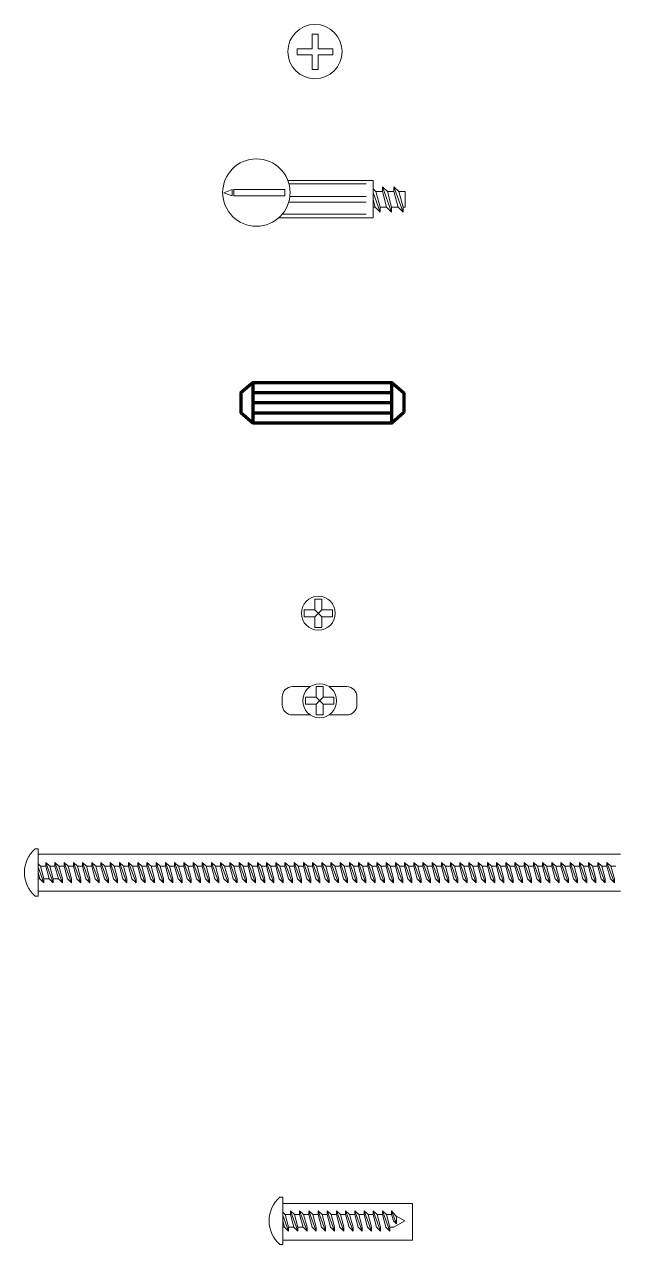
# Model space of a CAD drawing. Header units: millimetres. Extents: x 34 to 3072, y -237 to 919.
# Drawn here: x 1730.1 to 1738.88, y 34.8 to 52.79 of the extents above; entities that cross this region are included whole.
import ezdxf

# ---------------------------------------------------------------- set-up
doc = ezdxf.new("R2010")
doc.units = ezdxf.units.MM
doc.header["$MEASUREMENT"] = 0
doc.layers.add('riquadro viti', color=2, linetype='Continuous', lineweight=18)
doc.layers.add('viti e cerniere', color=4, linetype='Continuous', lineweight=13)

msp = doc.modelspace()

# ---------------------------------------------------------------- linework, layer by layer
at = {"layer": 'riquadro viti', "ltscale": 0.07}
for points in [[(1730.301, 40.555), (1738.882, 40.555)], [(1738.882, 40.01), (1730.301, 40.01)], [(1733.909, 35.405), (1735.816, 35.405), (1735.816, 34.86), (1733.913, 34.86)]]:
    msp.add_lwpolyline(points, dxfattribs=at)
at = {"layer": 'viti e cerniere'}
for p, q in [((1734.336, 52.646), (1734.336, 52.43)), ((1734.336, 52.341), (1734.336, 52.122)), ((1735.235, 50.486), (1733.983, 50.486)), ((1735.135, 50.436), (1733.999, 50.436)), ((1735.235, 49.936), (1735.235, 50.486)), ((1733.034, 50.307), (1733.16, 50.352)), ((1733.034, 50.307), (1733.16, 50.262)), ((1733.16, 50.352), (1733.16, 50.262)), ((1733.933, 50.352), (1733.185, 50.352)), ((1733.185, 50.352), (1733.185, 50.262)), ((1733.933, 50.262), (1733.185, 50.262)), ((1733.933, 50.352), (1733.933, 50.262)), ((1735.135, 50.252), (1734.012, 50.252)), ((1735.277, 50.324), (1735.372, 50.324)), ((1735.446, 50.324), (1735.541, 50.324)), ((1735.614, 50.324), (1735.709, 50.324)), ((1735.709, 50.324), (1735.709, 50.092)), ((1735.135, 50.165), (1733.994, 50.165)), ((1735.235, 50.092), (1735.266, 50.092)), ((1735.339, 50.092), (1735.434, 50.092)), ((1735.508, 50.092), (1735.603, 50.092)), ((1735.709, 50.092), (1735.676, 50.092)), ((1733.843, 49.936), (1735.235, 49.936)), ((1733.843, 49.936), (1733.843, 49.936)), ((1733.899, 49.989), (1735.135, 49.989)), ((1734.376, 44.158), (1734.376, 44.314)), ((1734.376, 44.314), (1734.48, 44.314)), ((1734.48, 44.314), (1734.48, 44.158)), ((1734.218, 44.053), (1734.218, 44.158)), ((1734.218, 44.158), (1734.376, 44.158)), ((1734.48, 44.053), (1734.376, 44.158)), ((1734.48, 44.158), (1734.376, 44.053)), ((1734.48, 44.158), (1734.635, 44.158)), ((1734.635, 44.158), (1734.635, 44.053)), ((1734.376, 44.053), (1734.218, 44.053)), ((1734.376, 43.897), (1734.376, 44.053)), ((1734.48, 44.053), (1734.48, 43.897)), ((1734.635, 44.053), (1734.48, 44.053)), ((1734.48, 43.897), (1734.376, 43.897)), ((1734.046, 43.024), (1734.308, 43.024)), ((1734.395, 42.868), (1734.395, 43.024)), ((1734.395, 43.024), (1734.499, 43.024)), ((1734.499, 43.024), (1734.499, 42.868)), ((1734.583, 43.024), (1734.846, 43.024)), ((1733.896, 42.874), (1733.896, 42.757)), ((1734.237, 42.764), (1734.237, 42.868)), ((1734.237, 42.868), (1734.395, 42.868)), ((1734.499, 42.764), (1734.395, 42.868)), ((1734.499, 42.868), (1734.395, 42.764)), ((1734.499, 42.868), (1734.654, 42.868)), ((1734.654, 42.868), (1734.654, 42.764)), ((1734.996, 42.874), (1734.996, 42.757)), ((1734.395, 42.764), (1734.237, 42.764)), ((1734.395, 42.607), (1734.395, 42.764)), ((1734.499, 42.764), (1734.499, 42.607)), ((1734.654, 42.764), (1734.499, 42.764)), ((1734.046, 42.607), (1734.308, 42.607)), ((1734.499, 42.607), (1734.395, 42.607)), ((1734.583, 42.607), (1734.846, 42.607)), ((1730.335, 40.376), (1730.412, 40.376)), ((1730.471, 40.376), (1730.547, 40.376)), ((1730.606, 40.376), (1730.683, 40.376)), ((1730.742, 40.376), (1730.818, 40.376)), ((1730.877, 40.376), (1730.954, 40.376)), ((1731.013, 40.376), (1731.089, 40.376)), ((1731.148, 40.376), (1731.225, 40.376)), ((1731.284, 40.376), (1731.361, 40.376)), ((1731.42, 40.376), (1731.496, 40.376)), ((1731.555, 40.376), (1731.632, 40.376)), ((1731.691, 40.376), (1731.767, 40.376)), ((1731.826, 40.376), (1731.903, 40.376)), ((1731.962, 40.376), (1732.038, 40.376)), ((1732.098, 40.376), (1732.174, 40.376)), ((1732.233, 40.376), (1732.31, 40.376)), ((1732.369, 40.376), (1732.445, 40.376)), ((1732.504, 40.376), (1732.581, 40.376)), ((1732.64, 40.376), (1732.716, 40.376)), ((1732.775, 40.376), (1732.852, 40.376)), ((1732.911, 40.376), (1732.988, 40.376)), ((1733.047, 40.376), (1733.123, 40.376)), ((1733.182, 40.376), (1733.259, 40.376)), ((1733.318, 40.376), (1733.394, 40.376)), ((1733.453, 40.376), (1733.53, 40.376)), ((1733.589, 40.376), (1733.665, 40.376)), ((1733.725, 40.376), (1733.801, 40.376)), ((1733.86, 40.376), (1733.936, 40.376)), ((1733.996, 40.376), (1734.072, 40.376)), ((1734.131, 40.376), (1734.208, 40.376)), ((1734.267, 40.376), (1734.343, 40.376)), ((1734.402, 40.376), (1734.479, 40.376)), ((1734.538, 40.376), (1734.614, 40.376)), ((1734.673, 40.376), (1734.75, 40.376)), ((1734.809, 40.376), (1734.885, 40.376)), ((1734.944, 40.376), (1735.021, 40.376)), ((1735.08, 40.376), (1735.157, 40.376)), ((1735.215, 40.376), (1735.292, 40.376)), ((1735.351, 40.376), (1735.428, 40.376)), ((1735.487, 40.376), (1735.563, 40.376)), ((1735.622, 40.376), (1735.699, 40.376)), ((1735.758, 40.376), (1735.834, 40.376)), ((1735.893, 40.376), (1735.97, 40.376)), ((1736.029, 40.376), (1736.105, 40.376)), ((1736.164, 40.376), (1736.241, 40.376)), ((1736.3, 40.376), (1736.376, 40.376)), ((1736.435, 40.376), (1736.512, 40.376)), ((1736.571, 40.376), (1736.647, 40.376)), ((1736.706, 40.376), (1736.783, 40.376)), ((1736.842, 40.376), (1736.919, 40.376)), ((1736.978, 40.376), (1737.054, 40.376)), ((1737.113, 40.376), (1737.19, 40.376)), ((1737.249, 40.376), (1737.325, 40.376)), ((1737.384, 40.376), (1737.461, 40.376)), ((1737.52, 40.376), (1737.596, 40.376)), ((1737.655, 40.376), (1737.732, 40.376)), ((1737.791, 40.376), (1737.867, 40.376)), ((1737.926, 40.376), (1738.003, 40.376)), ((1738.062, 40.376), (1738.138, 40.376)), ((1738.198, 40.376), (1738.274, 40.376)), ((1738.333, 40.376), (1738.41, 40.376)), ((1738.469, 40.376), (1738.545, 40.376)), ((1738.604, 40.376), (1738.681, 40.376)), ((1738.74, 40.376), (1738.81, 40.376)), ((1730.301, 40.19), (1730.326, 40.19)), ((1730.385, 40.19), (1730.461, 40.19)), ((1730.52, 40.19), (1730.597, 40.19)), ((1733.94, 35.24), (1734.016, 35.24)), ((1734.075, 35.24), (1734.152, 35.24)), ((1734.211, 35.24), (1734.288, 35.24)), ((1734.347, 35.24), (1734.423, 35.24)), ((1734.482, 35.24), (1734.559, 35.24)), ((1734.618, 35.24), (1734.694, 35.24)), ((1734.753, 35.24), (1734.83, 35.24)), ((1734.889, 35.24), (1734.965, 35.24)), ((1735.025, 35.24), (1735.101, 35.24)), ((1735.16, 35.24), (1735.237, 35.24)), ((1735.296, 35.24), (1735.372, 35.24)), ((1735.431, 35.24), (1735.508, 35.24)), ((1733.906, 35.054), (1733.931, 35.054)), ((1733.99, 35.054), (1734.066, 35.054)), ((1734.125, 35.054), (1734.202, 35.054))]:
    msp.add_line(p, q, dxfattribs=at)
at = {"layer": 'viti e cerniere', "linetype": 'ByBlock', "lineweight": 100}
for p, q in [((1733.466, 47.509), (1735.51, 47.509)), ((1735.51, 47.358), (1733.466, 47.358)), ((1735.51, 47.208), (1733.466, 47.208)), ((1735.51, 47.057), (1733.466, 47.057)), ((1735.51, 46.907), (1733.466, 46.907))]:
    msp.add_line(p, q, dxfattribs=at)
at = {"layer": 'viti e cerniere'}
for points in [[(1734.425, 52.43), (1734.425, 52.646), (1734.336, 52.646)], [(1734.336, 52.43), (1734.117, 52.43), (1734.117, 52.341), (1734.336, 52.341)], [(1734.425, 52.341), (1734.641, 52.341), (1734.641, 52.43), (1734.425, 52.43)], [(1734.336, 52.122), (1734.425, 52.122), (1734.425, 52.341)], [(1735.372, 50.394), (1735.446, 50.324), (1735.508, 50.092), (1735.508, 50.022), (1735.372, 50.394), (1735.372, 50.324), (1735.434, 50.092), (1735.508, 50.022)], [(1735.541, 50.394), (1735.614, 50.324), (1735.676, 50.092), (1735.676, 50.022), (1735.541, 50.394), (1735.541, 50.324), (1735.603, 50.092), (1735.676, 50.022)], [(1735.235, 50.364), (1735.277, 50.324), (1735.339, 50.092), (1735.339, 50.022), (1735.235, 50.309)], [(1735.235, 50.208), (1735.266, 50.092), (1735.339, 50.022)], [(1730.301, 40.409), (1730.335, 40.376), (1730.385, 40.19), (1730.385, 40.133), (1730.301, 40.364)], [(1730.412, 40.433), (1730.471, 40.376), (1730.52, 40.19), (1730.52, 40.133), (1730.412, 40.433), (1730.412, 40.376), (1730.461, 40.19), (1730.52, 40.133)], [(1730.547, 40.433), (1730.606, 40.376), (1730.656, 40.19), (1730.656, 40.133), (1730.547, 40.433), (1730.547, 40.376), (1730.597, 40.19), (1730.656, 40.133)], [(1730.683, 40.433), (1730.742, 40.376), (1730.792, 40.19), (1730.792, 40.133), (1730.683, 40.433), (1730.683, 40.376), (1730.733, 40.19), (1730.792, 40.133)], [(1730.818, 40.433), (1730.877, 40.376), (1730.927, 40.19), (1730.927, 40.133), (1730.818, 40.433), (1730.818, 40.376), (1730.868, 40.19), (1730.927, 40.133)], [(1730.954, 40.433), (1731.013, 40.376), (1731.063, 40.19), (1731.063, 40.133), (1730.954, 40.433), (1730.954, 40.376), (1731.004, 40.19), (1731.063, 40.133)], [(1731.089, 40.433), (1731.148, 40.376), (1731.198, 40.19), (1731.198, 40.133), (1731.089, 40.433), (1731.089, 40.376), (1731.139, 40.19), (1731.198, 40.133)], [(1731.225, 40.433), (1731.284, 40.376), (1731.334, 40.19), (1731.334, 40.133), (1731.225, 40.433), (1731.225, 40.376), (1731.275, 40.19), (1731.334, 40.133)], [(1731.361, 40.433), (1731.42, 40.376), (1731.47, 40.19), (1731.47, 40.133), (1731.361, 40.433), (1731.361, 40.376), (1731.41, 40.19), (1731.47, 40.133)], [(1731.496, 40.433), (1731.555, 40.376), (1731.605, 40.19), (1731.605, 40.133), (1731.496, 40.433), (1731.496, 40.376), (1731.546, 40.19), (1731.605, 40.133)], [(1731.632, 40.433), (1731.691, 40.376), (1731.741, 40.19), (1731.741, 40.133), (1731.632, 40.433), (1731.632, 40.376), (1731.682, 40.19), (1731.741, 40.133)], [(1731.767, 40.433), (1731.826, 40.376), (1731.876, 40.19), (1731.876, 40.133), (1731.767, 40.433), (1731.767, 40.376), (1731.817, 40.19), (1731.876, 40.133)], [(1731.903, 40.433), (1731.962, 40.376), (1732.012, 40.19), (1732.012, 40.133), (1731.903, 40.433), (1731.903, 40.376), (1731.953, 40.19), (1732.012, 40.133)], [(1732.038, 40.433), (1732.098, 40.376), (1732.147, 40.19), (1732.147, 40.133), (1732.038, 40.433), (1732.038, 40.376), (1732.088, 40.19), (1732.147, 40.133)], [(1732.174, 40.433), (1732.233, 40.376), (1732.283, 40.19), (1732.283, 40.133), (1732.174, 40.433), (1732.174, 40.376), (1732.224, 40.19), (1732.283, 40.133)], [(1732.31, 40.433), (1732.369, 40.376), (1732.419, 40.19), (1732.419, 40.133), (1732.31, 40.433), (1732.31, 40.376), (1732.36, 40.19), (1732.419, 40.133)], [(1732.445, 40.433), (1732.504, 40.376), (1732.554, 40.19), (1732.554, 40.133), (1732.445, 40.433), (1732.445, 40.376), (1732.495, 40.19), (1732.554, 40.133)], [(1732.581, 40.433), (1732.64, 40.376), (1732.69, 40.19), (1732.69, 40.133), (1732.581, 40.433), (1732.581, 40.376), (1732.631, 40.19), (1732.69, 40.133)], [(1732.716, 40.433), (1732.775, 40.376), (1732.825, 40.19), (1732.825, 40.133), (1732.716, 40.433), (1732.716, 40.376), (1732.766, 40.19), (1732.825, 40.133)], [(1732.852, 40.433), (1732.911, 40.376), (1732.961, 40.19), (1732.961, 40.133), (1732.852, 40.433), (1732.852, 40.376), (1732.902, 40.19), (1732.961, 40.133)], [(1732.988, 40.433), (1733.047, 40.376), (1733.097, 40.19), (1733.097, 40.133), (1732.988, 40.433), (1732.988, 40.376), (1733.037, 40.19), (1733.097, 40.133)], [(1733.123, 40.433), (1733.182, 40.376), (1733.232, 40.19), (1733.232, 40.133), (1733.123, 40.433), (1733.123, 40.376), (1733.173, 40.19), (1733.232, 40.133)], [(1733.259, 40.433), (1733.318, 40.376), (1733.368, 40.19), (1733.368, 40.133), (1733.259, 40.433), (1733.259, 40.376), (1733.309, 40.19), (1733.368, 40.133)], [(1733.394, 40.433), (1733.453, 40.376), (1733.503, 40.19), (1733.503, 40.133), (1733.394, 40.433), (1733.394, 40.376), (1733.444, 40.19), (1733.503, 40.133)], [(1733.53, 40.433), (1733.589, 40.376), (1733.639, 40.19), (1733.639, 40.133), (1733.53, 40.433), (1733.53, 40.376), (1733.58, 40.19), (1733.639, 40.133)], [(1733.665, 40.433), (1733.725, 40.376), (1733.774, 40.19), (1733.774, 40.133), (1733.665, 40.433), (1733.665, 40.376), (1733.715, 40.19), (1733.774, 40.133)], [(1733.801, 40.433), (1733.86, 40.376), (1733.91, 40.19), (1733.91, 40.133), (1733.801, 40.433), (1733.801, 40.376), (1733.851, 40.19), (1733.91, 40.133)], [(1733.936, 40.433), (1733.996, 40.376), (1734.045, 40.19), (1734.045, 40.133), (1733.936, 40.433), (1733.936, 40.376), (1733.986, 40.19), (1734.045, 40.133)], [(1734.072, 40.433), (1734.131, 40.376), (1734.181, 40.19), (1734.181, 40.133), (1734.072, 40.433), (1734.072, 40.376), (1734.122, 40.19), (1734.181, 40.133)], [(1734.208, 40.433), (1734.267, 40.376), (1734.317, 40.19), (1734.317, 40.133), (1734.208, 40.433), (1734.208, 40.376), (1734.258, 40.19), (1734.317, 40.133)], [(1734.343, 40.433), (1734.402, 40.376), (1734.452, 40.19), (1734.452, 40.133), (1734.343, 40.433), (1734.343, 40.376), (1734.393, 40.19), (1734.452, 40.133)], [(1734.479, 40.433), (1734.538, 40.376), (1734.588, 40.19), (1734.588, 40.133), (1734.479, 40.433), (1734.479, 40.376), (1734.529, 40.19), (1734.588, 40.133)], [(1734.614, 40.433), (1734.673, 40.376), (1734.723, 40.19), (1734.723, 40.133), (1734.614, 40.433), (1734.614, 40.376), (1734.664, 40.19), (1734.723, 40.133)], [(1734.75, 40.433), (1734.809, 40.376), (1734.859, 40.19), (1734.859, 40.133), (1734.75, 40.433), (1734.75, 40.376), (1734.8, 40.19), (1734.859, 40.133)], [(1734.885, 40.433), (1734.944, 40.376), (1734.994, 40.19), (1734.994, 40.133), (1734.885, 40.433), (1734.885, 40.376), (1734.935, 40.19), (1734.994, 40.133)], [(1735.021, 40.433), (1735.08, 40.376), (1735.13, 40.19), (1735.13, 40.133), (1735.021, 40.433), (1735.021, 40.376), (1735.071, 40.19), (1735.13, 40.133)], [(1735.156, 40.433), (1735.215, 40.376), (1735.265, 40.19), (1735.265, 40.133), (1735.156, 40.433), (1735.156, 40.376), (1735.206, 40.19), (1735.265, 40.133)], [(1735.292, 40.433), (1735.351, 40.376), (1735.401, 40.19), (1735.401, 40.133), (1735.292, 40.433), (1735.292, 40.376), (1735.342, 40.19), (1735.401, 40.133)], [(1735.428, 40.433), (1735.487, 40.376), (1735.536, 40.19), (1735.536, 40.133), (1735.428, 40.433), (1735.428, 40.376), (1735.477, 40.19), (1735.536, 40.133)], [(1735.563, 40.433), (1735.622, 40.376), (1735.672, 40.19), (1735.672, 40.133), (1735.563, 40.433), (1735.563, 40.376), (1735.613, 40.19), (1735.672, 40.133)], [(1735.699, 40.433), (1735.758, 40.376), (1735.808, 40.19), (1735.808, 40.133), (1735.699, 40.433), (1735.699, 40.376), (1735.749, 40.19), (1735.808, 40.133)], [(1735.834, 40.433), (1735.893, 40.376), (1735.943, 40.19), (1735.943, 40.133), (1735.834, 40.433), (1735.834, 40.376), (1735.884, 40.19), (1735.943, 40.133)], [(1735.97, 40.433), (1736.029, 40.376), (1736.079, 40.19), (1736.079, 40.133), (1735.97, 40.433), (1735.97, 40.376), (1736.02, 40.19), (1736.079, 40.133)], [(1736.105, 40.433), (1736.164, 40.376), (1736.214, 40.19), (1736.214, 40.133), (1736.105, 40.433), (1736.105, 40.376), (1736.155, 40.19), (1736.214, 40.133)], [(1736.241, 40.433), (1736.3, 40.376), (1736.35, 40.19), (1736.35, 40.133), (1736.241, 40.433), (1736.241, 40.376), (1736.291, 40.19), (1736.35, 40.133)], [(1736.376, 40.433), (1736.435, 40.376), (1736.485, 40.19), (1736.485, 40.133), (1736.376, 40.433), (1736.376, 40.376), (1736.426, 40.19), (1736.485, 40.133)], [(1736.512, 40.433), (1736.571, 40.376), (1736.621, 40.19), (1736.621, 40.133), (1736.512, 40.433), (1736.512, 40.376), (1736.562, 40.19), (1736.621, 40.133)], [(1736.647, 40.433), (1736.706, 40.376), (1736.756, 40.19), (1736.756, 40.133), (1736.647, 40.433), (1736.647, 40.376), (1736.697, 40.19), (1736.756, 40.133)], [(1736.783, 40.433), (1736.842, 40.376), (1736.892, 40.19), (1736.892, 40.133), (1736.783, 40.433), (1736.783, 40.376), (1736.833, 40.19), (1736.892, 40.133)], [(1736.919, 40.433), (1736.978, 40.376), (1737.028, 40.19), (1737.028, 40.133), (1736.919, 40.433), (1736.919, 40.376), (1736.968, 40.19), (1737.028, 40.133)], [(1737.054, 40.433), (1737.113, 40.376), (1737.163, 40.19), (1737.163, 40.133), (1737.054, 40.433), (1737.054, 40.376), (1737.104, 40.19), (1737.163, 40.133)], [(1737.19, 40.433), (1737.249, 40.376), (1737.299, 40.19), (1737.299, 40.133), (1737.19, 40.433), (1737.19, 40.376), (1737.239, 40.19), (1737.299, 40.133)], [(1737.325, 40.433), (1737.384, 40.376), (1737.434, 40.19), (1737.434, 40.133), (1737.325, 40.433), (1737.325, 40.376), (1737.375, 40.19), (1737.434, 40.133)], [(1737.461, 40.433), (1737.52, 40.376), (1737.57, 40.19), (1737.57, 40.133), (1737.461, 40.433), (1737.461, 40.376), (1737.511, 40.19), (1737.57, 40.133)], [(1737.596, 40.433), (1737.655, 40.376), (1737.705, 40.19), (1737.705, 40.133), (1737.596, 40.433), (1737.596, 40.376), (1737.646, 40.19), (1737.705, 40.133)], [(1737.732, 40.433), (1737.791, 40.376), (1737.841, 40.19), (1737.841, 40.133), (1737.732, 40.433), (1737.732, 40.376), (1737.782, 40.19), (1737.841, 40.133)], [(1737.867, 40.433), (1737.926, 40.376), (1737.976, 40.19), (1737.976, 40.133), (1737.867, 40.433), (1737.867, 40.376), (1737.917, 40.19), (1737.976, 40.133)], [(1738.003, 40.433), (1738.062, 40.376), (1738.112, 40.19), (1738.112, 40.133), (1738.003, 40.433), (1738.003, 40.376), (1738.053, 40.19), (1738.112, 40.133)], [(1738.138, 40.433), (1738.198, 40.376), (1738.247, 40.19), (1738.247, 40.133), (1738.138, 40.433), (1738.138, 40.376), (1738.188, 40.19), (1738.247, 40.133)], [(1738.274, 40.433), (1738.333, 40.376), (1738.383, 40.19), (1738.383, 40.133), (1738.274, 40.433), (1738.274, 40.376), (1738.324, 40.19), (1738.383, 40.133)], [(1738.41, 40.433), (1738.469, 40.376), (1738.519, 40.19), (1738.519, 40.133), (1738.41, 40.433), (1738.41, 40.376), (1738.46, 40.19), (1738.519, 40.133)], [(1738.545, 40.433), (1738.604, 40.376), (1738.654, 40.19), (1738.654, 40.133), (1738.545, 40.433), (1738.545, 40.376), (1738.595, 40.19), (1738.654, 40.133)], [(1738.681, 40.433), (1738.74, 40.376), (1738.79, 40.19), (1738.79, 40.133), (1738.681, 40.433), (1738.681, 40.376), (1738.731, 40.19), (1738.79, 40.133)], [(1730.301, 40.283), (1730.326, 40.19), (1730.385, 40.133)], [(1733.906, 35.273), (1733.94, 35.24), (1733.99, 35.054), (1733.99, 34.997), (1733.906, 35.228)], [(1734.016, 35.297), (1734.075, 35.24), (1734.125, 35.054), (1734.125, 34.997), (1734.016, 35.297), (1734.016, 35.24), (1734.066, 35.054), (1734.125, 34.997)], [(1734.152, 35.297), (1734.211, 35.24), (1734.261, 35.054), (1734.261, 34.997), (1734.152, 35.297), (1734.152, 35.24), (1734.202, 35.054), (1734.261, 34.997)], [(1734.288, 35.297), (1734.347, 35.24), (1734.397, 35.054), (1734.397, 34.997), (1734.288, 35.297), (1734.288, 35.24), (1734.337, 35.054), (1734.397, 34.997)], [(1734.423, 35.297), (1734.482, 35.24), (1734.532, 35.054), (1734.532, 34.997), (1734.423, 35.297), (1734.423, 35.24), (1734.473, 35.054), (1734.532, 34.997)], [(1734.559, 35.297), (1734.618, 35.24), (1734.668, 35.054), (1734.668, 34.997), (1734.559, 35.297), (1734.559, 35.24), (1734.609, 35.054), (1734.668, 34.997)], [(1734.694, 35.297), (1734.753, 35.24), (1734.803, 35.054), (1734.803, 34.997), (1734.694, 35.297), (1734.694, 35.24), (1734.744, 35.054), (1734.803, 34.997)], [(1734.83, 35.297), (1734.889, 35.24), (1734.939, 35.054), (1734.939, 34.997), (1734.83, 35.297), (1734.83, 35.24), (1734.88, 35.054), (1734.939, 34.997)], [(1734.965, 35.297), (1735.025, 35.24), (1735.074, 35.054), (1735.074, 34.997), (1734.965, 35.297), (1734.965, 35.24), (1735.015, 35.054), (1735.074, 34.997)], [(1735.101, 35.297), (1735.16, 35.24), (1735.21, 35.054), (1735.21, 34.997), (1735.101, 35.297), (1735.101, 35.24), (1735.151, 35.054), (1735.21, 34.997)], [(1735.237, 35.297), (1735.296, 35.24), (1735.346, 35.054), (1735.346, 34.997), (1735.237, 35.297), (1735.237, 35.24), (1735.287, 35.054), (1735.346, 34.997)], [(1735.372, 35.297), (1735.431, 35.24), (1735.481, 35.054), (1735.481, 34.997), (1735.372, 35.297), (1735.372, 35.24), (1735.422, 35.054), (1735.481, 34.997)], [(1735.508, 35.297), (1735.572, 35.222), (1735.578, 35.197), (1735.578, 35.103), (1735.508, 35.297), (1735.508, 35.24), (1735.533, 35.146), (1735.578, 35.103)], [(1733.906, 35.147), (1733.931, 35.054), (1733.99, 34.997)], [(1735.481, 35.054), (1735.541, 35.054), (1735.702, 35.147), (1735.572, 35.222)]]:
    msp.add_lwpolyline(points, dxfattribs=at)
at = {"layer": 'viti e cerniere', "linetype": 'ByBlock', "lineweight": 100}
for points in [[(1733.466, 46.907), (1733.466, 47.509), (1733.286, 47.358), (1733.286, 47.068)], [(1735.69, 47.068), (1735.51, 46.907), (1735.51, 47.509), (1735.69, 47.358)]]:
    msp.add_lwpolyline(points, close=True, dxfattribs=at)
at = {"layer": 'viti e cerniere'}
for points in [[(1730.301, 39.933), (1730.255, 39.933, -0.451416), (1730.255, 40.633), (1730.301, 40.633)], [(1733.906, 34.797), (1733.86, 34.797, -0.451416), (1733.86, 35.497), (1733.906, 35.497)]]:
    msp.add_lwpolyline(points, format="xyb", close=True, dxfattribs=at)
for centre, radius in [((1734.378, 52.388), 0.4), ((1733.515, 50.309), 0.497), ((1734.428, 44.106), 0.25), ((1734.447, 42.816), 0.25)]:
    msp.add_circle(centre, radius, dxfattribs=at)
for centre, start, end in [((1734.046, 42.874), 90, 180), ((1734.846, 42.874), 0, 90), ((1734.046, 42.757), 180, 270), ((1734.846, 42.757), 270, 0)]:
    msp.add_arc(centre, 0.15, start, end, dxfattribs=at)

doc.saveas('drawing.dxf')
